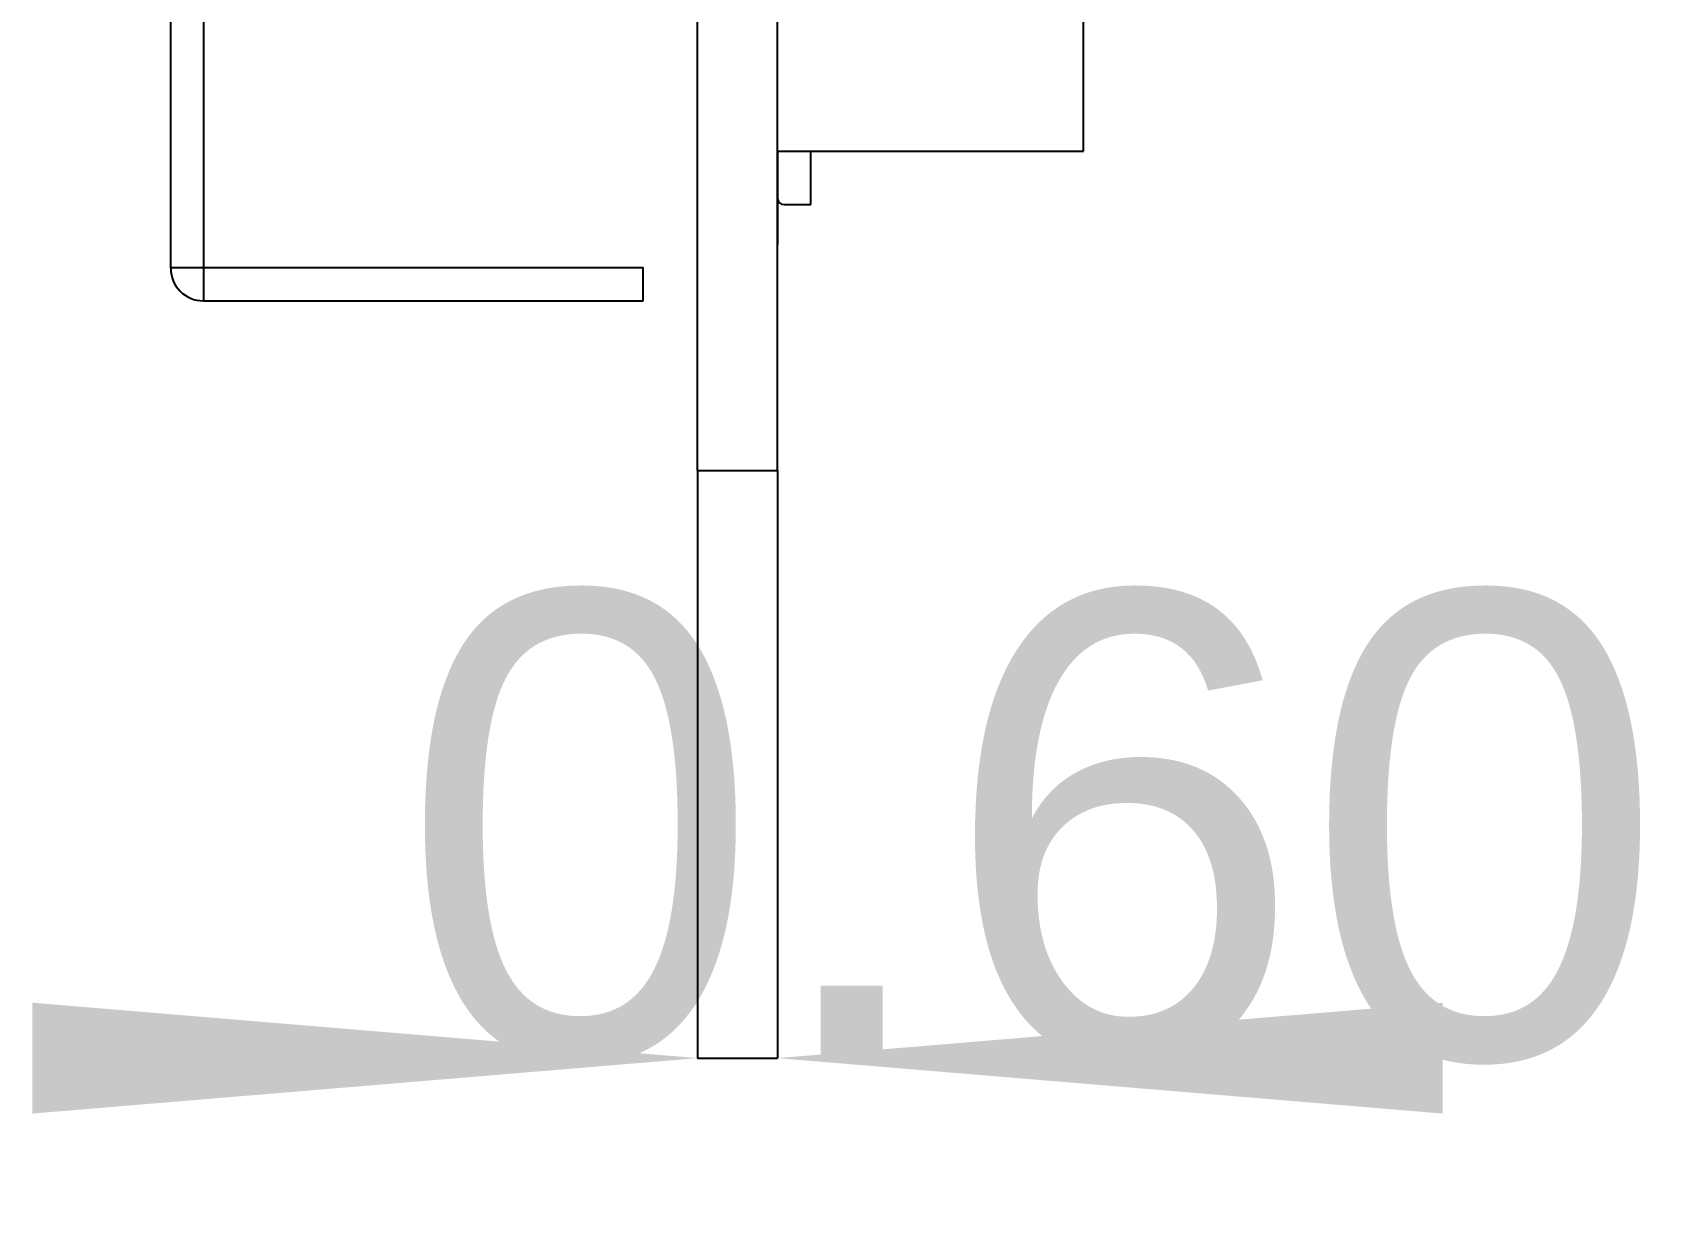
# Model space of a CAD drawing. Extents: x 97.2 to 177, y 92.4 to 133.1.
# Drawn here: x 149.93 to 162.09, y 92.36 to 101.16 of the extents above; entities that cross this region are included whole.
import ezdxf
from ezdxf.enums import TextEntityAlignment as Align

# ---------------------------------------------------------------- set-up
doc = ezdxf.new("R2010")
doc.units = 0
doc.layers.get('0').update_dxf_attribs({"linetype": 'CONTINUOUS'})
doc.layers.add('Dimension007', color=7, linetype='CONTINUOUS')
doc.layers.add('ProjItem011', color=7, linetype='CONTINUOUS')
doc.styles.get("Standard").update_dxf_attribs({"font": 'arial.ttf'})
doc.dimstyles.get("Standard").update_dxf_attribs({"dimscale": 0, "dimtxt": 2.5, "dimasz": 2.5, "dimexe": 1.25, "dimexo": 0.625, "dimtad": 1, "dimtxsty": 'STANDARD', "dimcen": 2.5, "dimazin": 3, "dimtfac": 1, "dimtmove": 0, "dimatfit": 3})

# ---------------------------------------------------------------- blocks, each defined once
blk = doc.blocks.new('*Dimension007')
at = {"color": 0}
for points in [[(149.933, 93.0333), (149.933, 93.8667), (154.933, 93.45)], [(160.533, 93.0333), (160.533, 93.8667), (155.533, 93.45)]]:
    blk.add_solid(points, dxfattribs=at)
at = {"layer": 'Dimension007'}
for p, q in [((154.933, 97.8653), (154.933, 93.45)), ((155.533, 97.8653), (155.533, 93.45)), ((154.933, 93.45), (155.533, 93.45))]:
    blk.add_line(p, q, dxfattribs=at)
blk.add_text('0.60', height=3.5, dxfattribs=at).set_placement((157.45, 93.45), align=Align.CENTER)

msp = doc.modelspace()

# ---------------------------------------------------------------- linework, layer by layer
at = {"layer": 'ProjItem011'}
for p, q in [((154.933, 97.865), (154.933, 117.865)), ((154.933, 97.865), (154.933, 117.865)), ((154.933, 97.865), (154.933, 117.865)), ((155.533, 97.865), (155.533, 117.865)), ((155.533, 97.865), (155.533, 117.865)), ((150.973, 99.391), (150.973, 104.686)), ((150.973, 99.391), (150.973, 104.686)), ((151.223, 99.391), (151.223, 104.686)), ((151.223, 99.391), (151.223, 104.686)), ((157.833, 100.265), (157.833, 101.565)), ((157.833, 100.265), (157.833, 101.565)), ((155.533, 100.265), (155.533, 99.565)), ((155.533, 100.265), (155.533, 99.565)), ((155.533, 100.265), (157.833, 100.265)), ((155.533, 100.265), (157.833, 100.265)), ((155.533, 100.265), (155.533, 99.565)), ((155.533, 100.265), (155.533, 99.565)), ((155.783, 99.865), (155.783, 100.265)), ((155.783, 99.865), (155.783, 100.265)), ((155.583, 99.865), (155.783, 99.865)), ((155.583, 99.865), (155.783, 99.865)), ((155.533, 99.565), (155.533, 99.565)), ((155.533, 99.565), (155.533, 99.565)), ((150.973, 99.386), (150.973, 99.391)), ((150.973, 99.391), (151.223, 99.391)), ((150.973, 99.386), (150.973, 99.391)), ((150.973, 99.391), (151.223, 99.391)), ((151.223, 99.391), (154.523, 99.391)), ((151.223, 99.391), (154.523, 99.391)), ((151.223, 99.141), (151.223, 99.391)), ((151.223, 99.141), (151.223, 99.391)), ((154.523, 99.141), (154.523, 99.391)), ((154.523, 99.141), (154.523, 99.391)), ((151.218, 99.141), (151.223, 99.141)), ((151.218, 99.141), (151.223, 99.141)), ((151.223, 99.141), (154.523, 99.141)), ((151.223, 99.141), (154.523, 99.141)), ((154.933, 97.865), (155.533, 97.865)), ((154.933, 97.865), (155.533, 97.865))]:
    msp.add_line(p, q, dxfattribs=at)
for centre, radius, start, end in [((155.583, 99.915), 0.05, 180, -179.638), ((155.583, 99.915), 0.05, 180, -179.638), ((155.583, 99.915), 0.05, -175.191, -90), ((155.583, 99.915), 0.05, -175.191, -90), ((151.218, 99.386), 0.245, 180, -90), ((151.218, 99.386), 0.245, 180, -90)]:
    msp.add_arc(centre, radius, start, end, dxfattribs=at)

# ---------------------------------------------------------------- dimensions: what is measured, and where the dimension line sits
at = {"layer": 'Dimension007'}
dim = msp.add_linear_dim(base=(157.45, 93.45), p1=(154.933, 97.865), p2=(155.533, 97.865), text='0.60', dimstyle='STANDARD', dxfattribs=at)
dim.commit()
dim.dimension.update_dxf_attribs({"geometry": '*Dimension007', "text_midpoint": (157.45, 98.45)})

doc.saveas('drawing.dxf')
